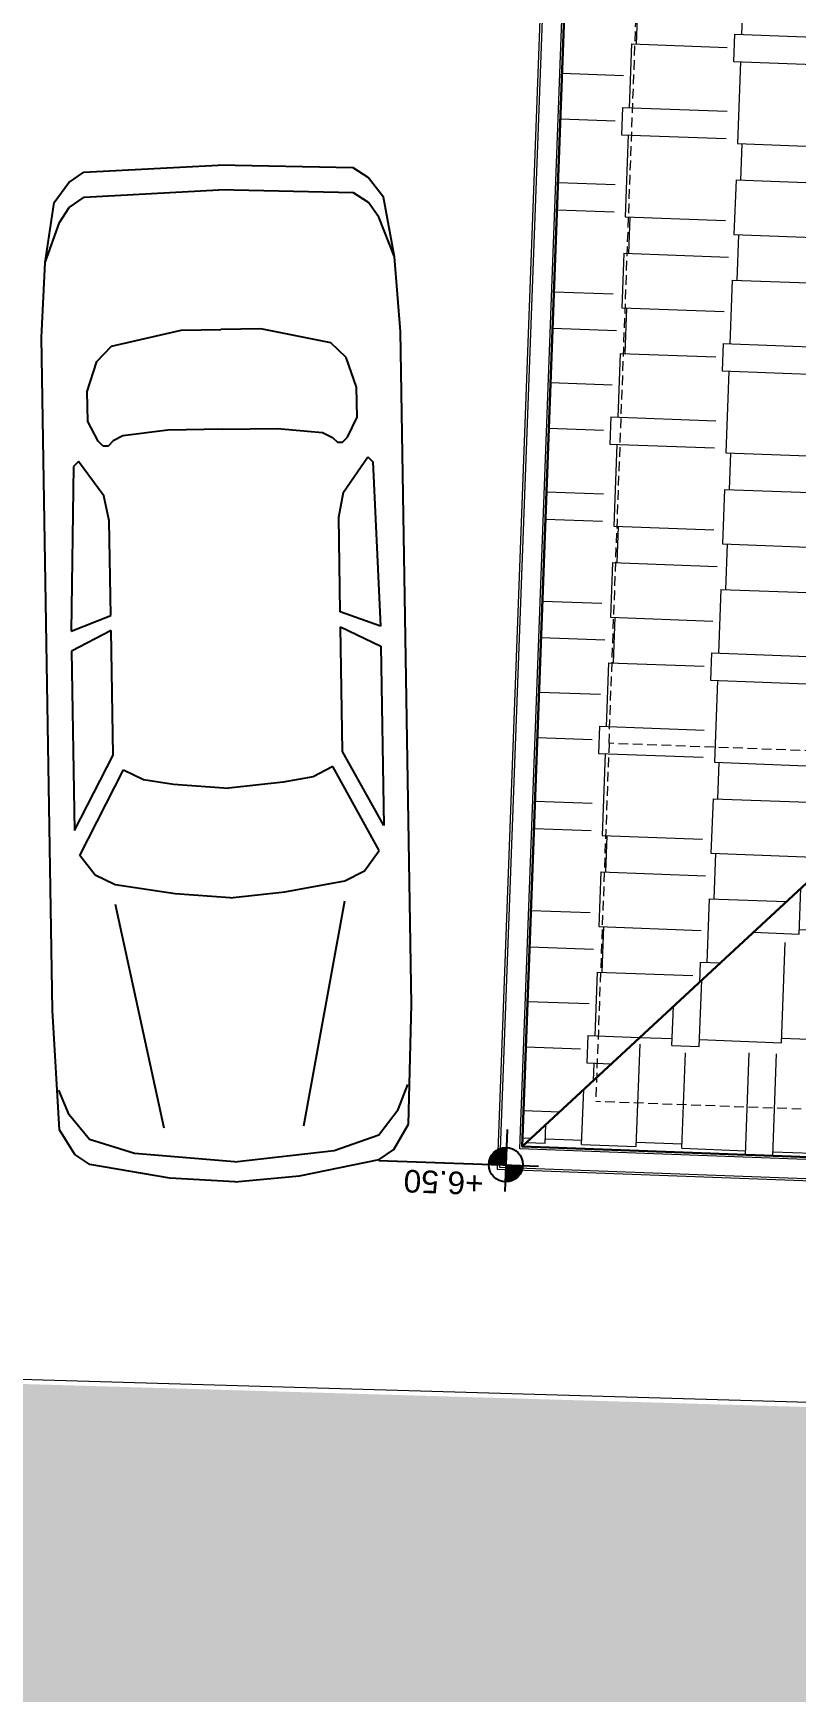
# Model space of a CAD drawing. Header units: centimetres. Extents: x 63871 to 181827, y -95930 to 42199.
# Drawn here: x 174663 to 174982, y 20620 to 21314 of the extents above; entities that cross this region are included whole.
import ezdxf

# ---------------------------------------------------------------- set-up
doc = ezdxf.new("R2010")
doc.units = ezdxf.units.CM
doc.linetypes.add('11-021_500-SatisOfisi_220512$0${ Diamond }', pattern=[12, 4, -2, 2, 2, -2])
for name, color, linetype, lineweight in [('A-FLOR-HRAL', 11, 'Continuous', 9), ('A-GLAZ', 151, 'Continuous', 9), ('A-WALL', 12, 'Continuous', 50), ('ARA SINIRLAR', 225, 'Continuous', 15), ('ARM_Pen_No__252', 8, 'Continuous', 18), ('İz DÜŞÜMÜ', 7, '11-021_500-SatisOfisi_220512$0${ Diamond }', 18), ('OLUK', 222, 'Continuous', 15), ('Çatı', 144, 'Continuous', 30)]:
    doc.layers.add(name, color=color, linetype=linetype, lineweight=lineweight)
for name, color, linetype in [('Bitirme - Duvar', 7, 'Continuous'), ('furn', 7, 'Continuous'), ('KOT', 171, 'Continuous')]:
    doc.layers.add(name, color=color, linetype=linetype)
doc.styles.add('Arial_1', font='Arial.ttf', dxfattribs={"height": 300})
doc.styles.add('MtXpl_Arial_Narrow_1', font='')
doc.styles.add('OLUŞTURULMUŞ_STİL_1', font='Arial.ttf')
doc.styles.get('MtXpl_Arial_Narrow_1').set_extended_font_data('Arial Narrow')

# ---------------------------------------------------------------- blocks, each defined once
blk = doc.blocks.new('HRD')
at = {"layer": 'ARM_Pen_No__252'}
h = blk.add_hatch(dxfattribs=at)
h.set_pattern_fill('AR-B816', color=256, scale=0.09)
h.set_pattern_definition([(0, (-39959.2, 0), (0, 18.288), []), (90, (-39959.2, 0), (-18.288, 18.288), [18.288, -18.288])])
h.paths.add_polyline_path([(154149.63, 35592.48), (154149.63, 35503.48), (154219.63, 35503.48), (154219.63, 35483.24), (154324.63, 35483.24), (154324.63, 35692.48), (154369.63, 35692.48), (154369.63, 35927.48), (154369.63, 35927.48), (154369.63, 36097.48), (154369.63, 36177.48), (154254.63, 36177.48), (153954.63, 36177.48), (153839.63, 36177.48), (153839.63, 35897.6), (153869.63, 35897.54), (153869.63, 35882.48), (154019.63, 35882.48), (154019.63, 35872.48), (154019.63, 35833.25, -0.444416), (154030.45, 35823.48, -0.444416), (154019.63, 35813.72), (154019.63, 35773.48), (153939.63, 35773.48), (153939.63, 35692.48), (154019.63, 35692.48), (154019.63, 35687.48), (154019.63, 35633.7), (154020.63, 35632.93), (154019.63, 35631.47), (154019.63, 35592.48), (154019.63, 35582.48), (153989.63, 35582.48), (153989.63, 35577.48), (153989.63, 35497.48), (153989.63, 35437.48), (153994.63, 35437.48), (154094.63, 35437.48), (154139.63, 35437.48), (154139.63, 35592.48)])
at = {"layer": 'A-FLOR-HRAL'}
for p, q in [((154389.63, 36367.48), (153819.63, 36367.48)), ((154385.63, 36363.48), (153823.63, 36363.48)), ((154385.63, 36197.48), (154385.63, 36363.48)), ((154389.63, 36197.48), (154389.63, 36367.48))]:
    blk.add_line(p, q, dxfattribs=at)
at = {"layer": 'A-GLAZ', "ltscale": 3}
for p, q in [((154369.63, 36097.48), (154389.63, 36097.48)), ((154369.63, 36092.48), (154369.63, 36097.48)), ((154369.63, 36097.48), (154369.63, 35927.48)), ((154389.63, 36092.48), (154369.63, 36092.48)), ((154379.63, 36092.48), (154379.63, 36007.48)), ((154384.63, 36007.48), (154384.63, 36092.48)), ((154384.63, 36092.48), (154384.63, 36087.48)), ((154389.63, 36097.48), (154389.63, 36092.48)), ((154389.63, 36097.48), (154389.63, 35927.48)), ((154384.63, 36087.48), (154379.63, 36087.48)), ((154382.13, 36087.48), (154382.13, 36012.48)), ((154379.63, 36017.48), (154374.63, 36017.48)), ((154374.63, 36017.48), (154374.63, 35932.48)), ((154379.63, 35932.48), (154379.63, 36017.48)), ((154379.63, 36012.48), (154374.63, 36012.48)), ((154377.13, 36012.48), (154377.13, 35937.48)), ((154379.63, 36012.48), (154384.63, 36012.48)), ((154379.63, 36007.48), (154384.63, 36007.48)), ((154389.63, 35932.48), (154369.63, 35932.48)), ((154369.63, 35932.48), (154369.63, 35927.48)), ((154379.63, 35937.48), (154374.63, 35937.48)), ((154379.63, 35932.48), (154379.63, 35937.48)), ((154389.63, 35927.48), (154389.63, 35932.48)), ((154369.63, 35927.48), (154389.63, 35927.48))]:
    blk.add_line(p, q, dxfattribs=at)
at = {"layer": 'A-WALL', "lineweight": 53}
for p, q in [((154254.63, 36197.48), (154389.63, 36197.48)), ((154389.63, 36197.48), (154389.63, 36097.48)), ((154369.63, 36177.48), (154254.63, 36177.48)), ((154369.63, 36097.48), (154369.63, 36177.48)), ((154369.63, 36097.48), (154389.63, 36097.48)), ((154369.63, 35692.48), (154369.63, 35927.48)), ((154389.63, 35927.48), (154369.63, 35927.48)), ((154389.63, 35927.48), (154389.63, 35692.48))]:
    blk.add_line(p, q, dxfattribs=at)
at = {"layer": 'A-WALL', "lineweight": 50}
for p, q in [((154389.63, 36097.48), (154369.63, 36097.48)), ((154369.63, 35927.48), (154389.63, 35927.48))]:
    blk.add_line(p, q, dxfattribs=at)
at = {"layer": 'Bitirme - Duvar', "color": 161, "linetype": 'Continuous', "lineweight": 25}
blk.add_line((154427.13, 36012.48), (154369.63, 36012.48), dxfattribs=at)
blk.add_circle((154437.36, 36012.48), 10.23, dxfattribs=at)
at = {"layer": 'İz DÜŞÜMÜ'}
blk.add_lwpolyline([(153819.63, 36347.48), (154419.63, 36347.49), (154419.63, 35292.49), (154159.63, 35292.49), (154159.63, 35357.48), (153819.63, 35357.48), (153819.63, 36347.48)], dxfattribs=at)
at = {"style": 'MtXpl_Arial_Narrow_1'}
blk.add_text('I.KAT İZ DÜŞÜMÜ', height=8.316, rotation=89.95698, dxfattribs=at).set_placement((154413.75, 36265.76))
at = {"layer": 'Bitirme - Duvar', "linetype": 'Continuous', "char_height": 10, "attachment_point": 7, "style": 'OLUŞTURULMUŞ_STİL_1'}
for s, insert, rotation in [('\\A1;170', (154394.56, 36018.32), 0), ('\\A1;P', (154443.49, 36010.16), 90)]:
    blk.add_mtext(s, dxfattribs=dict(at, insert=insert, rotation=rotation))
at = {"layer": 'Bitirme - Duvar', "linetype": 'Continuous', "insert": (154394.56, 35998.32), "char_height": 10, "width": 22.2306, "attachment_point": 7, "rotation": 0, "style": 'OLUŞTURULMUŞ_STİL_1'}
blk.add_mtext('\\A1;150', dxfattribs=at)
blk = doc.blocks.new('02PCAR03')
at = {"color": 0, "linetype": 'ByBlock'}
for p, q in [((-185, 35), (-197, 33)), ((-185, 35), (-193, 32)), ((-170, 36), (-185, 35)), ((-35, 36), (-170, 36)), ((-11, 35), (-35, 36)), ((-14, 33), (-19, 35)), ((-6, 32), (-11, 35)), ((-201, 30), (-203, 27)), ((-197, 33), (-201, 30)), ((-196, 30), (-198, 27)), ((-193, 32), (-196, 30)), ((-145, 29), (-144, 30)), ((-144, 30), (-111, 31)), ((-111, 31), (-114, 23)), ((-111, 23), (-107, 31)), ((-107, 31), (-71, 31)), ((-71, 31), (-86, 23)), ((-66, 30), (-83, 21)), ((-62, 27), (-66, 30)), ((-9, 29), (-14, 33)), ((-4, 29), (-6, 32)), ((-203, 27), (-204, 0)), ((-198, 27), (-199, 0)), ((-159, 27), (-165, 25)), ((-153, 27), (-159, 27)), ((-149, 25), (-153, 27)), ((-138, 24), (-145, 29)), ((-60, 23), (-62, 27)), ((-6, 20), (-9, 29)), ((-1, 13), (-4, 29)), ((-165, 25), (-168, 22)), ((-148, 24), (-149, 25)), ((-148, 23), (-148, 24)), ((-133, 23), (-138, 24)), ((-168, 22), (-171, 8)), ((-151, 11), (-150, 20)), ((-150, 20), (-149, 22)), ((-149, 22), (-148, 23)), ((-114, 23), (-133, 23)), ((-86, 23), (-111, 23)), ((-83, 21), (-81, 17)), ((-58, 11), (-60, 23)), ((-11, 14), (-56, 23)), ((-4, 0), (-6, 20)), ((-81, 17), (-80, 11)), ((-151, 0), (-151, 11)), ((-80, 11), (-79, 0)), ((-57, 0), (-58, 11)), ((0, 0), (-1, 13)), ((-171, 8), (-171, 0)), ((-203, -27), (-204, 0)), ((-198, -27), (-199, 0)), ((-171, -8), (-171, 0)), ((-151, 0), (-151, -11)), ((-80, -11), (-79, 0)), ((-57, 0), (-58, -11)), ((-4, 0), (-6, -20)), ((0, 0), (-1, -13)), ((-168, -22), (-171, -8)), ((-151, -11), (-150, -20)), ((-81, -17), (-80, -11)), ((-58, -11), (-60, -23)), ((-1, -13), (-4, -29)), ((-11, -14), (-56, -23)), ((-83, -21), (-81, -17)), ((-165, -25), (-168, -22)), ((-150, -20), (-149, -22)), ((-149, -22), (-148, -23)), ((-148, -23), (-148, -24)), ((-133, -23), (-138, -24)), ((-114, -23), (-133, -23)), ((-111, -31), (-114, -23)), ((-86, -23), (-111, -23)), ((-111, -23), (-107, -31)), ((-71, -31), (-86, -23)), ((-66, -30), (-83, -21)), ((-60, -23), (-62, -27)), ((-6, -20), (-9, -29)), ((-159, -27), (-165, -25)), ((-149, -25), (-153, -27)), ((-148, -24), (-149, -25)), ((-138, -24), (-145, -29)), ((-201, -30), (-203, -27)), ((-196, -30), (-198, -27)), ((-153, -27), (-159, -27)), ((-145, -29), (-144, -30)), ((-62, -27), (-66, -30)), ((-9, -29), (-14, -33)), ((-4, -29), (-6, -32)), ((-197, -33), (-201, -30)), ((-185, -35), (-197, -33)), ((-193, -32), (-196, -30)), ((-185, -35), (-193, -32)), ((-144, -30), (-111, -31)), ((-107, -31), (-71, -31)), ((-14, -33), (-19, -35)), ((-6, -32), (-11, -35)), ((-170, -36), (-185, -35)), ((-35, -36), (-170, -36)), ((-11, -35), (-35, -36))]:
    blk.add_line(p, q, dxfattribs=at)
blk = doc.blocks.new('çatı planı')
at = {"layer": 'KOT', "insert": (22.3, 10.9), "char_height": 9.45, "width": 57.6964, "attachment_point": 2, "line_spacing_factor": 0.941778, "style": 'Arial_1'}
blk.add_mtext('+6.50', dxfattribs=at)
blk.add_wipeout([(-680, -1060), (-680, 0), (0, 0), (0, -1125), (-340, -1125), (-340, -1060)]).dxf.layer = 'OLUK'
at = {"layer": 'KOT'}
h = blk.add_hatch(color=256, dxfattribs=at)
h.dxf.hatch_style = 1
h.paths.add_polyline_path([(-3.42, 4.57, 0.402561), (-10.58, -2.31), (-3.42, -2.31)])
h = blk.add_hatch(color=256, dxfattribs=at)
h.dxf.hatch_style = 1
h.paths.add_polyline_path([(3.74, -2.18, 0.009987), (3.74, -1.89), (-3.42, -1.89), (-3.42, -9.34, 0.414214)])
at = {"layer": 'Çatı', "lineweight": 15}
h = blk.add_hatch(dxfattribs=at)
h.set_pattern_fill('AR-RSHKE', color=251, scale=0.15, angle=90)
h.set_pattern_definition([(90, (-196861.627, -36377.483), (-45.72, 97.155), [22.86, -19.05, 26.67, -11.43, 34.29, -15.24]), (90, (-196863.53, -36354.623), (-45.72, 97.155), [19.05, -72.39, 15.24, -22.86]), (90, (-196858.77, -36308.903), (-45.72, 97.155), [11.43, -118.11]), (180, (-196861.627, -36377.483), (-45.72, -32.385), [43.815, -139.065]), (180, (-196861.627, -36354.623), (-45.72, -32.385), [42.8625, -140.0175]), (180, (-196861.627, -36335.573), (-45.72, -32.385), [40.005, -142.875]), (180, (-196858.77, -36308.903), (-45.72, -32.385), [43.815, -139.065]), (180, (-196858.77, -36297.473), (-45.72, -32.385), [43.815, -139.065]), (180, (-196861.627, -36263.183), (-45.72, -32.385), [41.91, -140.97])])
h.paths.add_polyline_path([(-340, -720), (-170, -890), (-170, -890), (-170, -965), (-10, -1115), (-10, -10), (-340, -340)])
h = blk.add_hatch(dxfattribs=at)
h.set_pattern_fill('AR-RSHKE', color=251, scale=0.15, angle=180)
h.set_pattern_definition([(180, (-196861.627, -36377.483), (-97.155, -45.72), [22.86, -19.05, 26.67, -11.43, 34.29, -15.24]), (180, (-196884.487, -36379.39), (-97.155, -45.72), [19.05, -72.39, 15.24, -22.86]), (180, (-196930.207, -36374.626), (-97.155, -45.72), [11.43, -118.11]), (270, (-196861.627, -36377.483), (32.385, -45.72), [43.815, -139.065]), (270, (-196884.487, -36377.483), (32.385, -45.72), [42.8625, -140.0175]), (270, (-196903.537, -36377.483), (32.385, -45.72), [40.005, -142.875]), (270, (-196930.207, -36374.626), (32.385, -45.72), [43.815, -139.065]), (270, (-196941.637, -36374.626), (32.385, -45.72), [43.815, -139.065]), (270, (-196975.927, -36377.483), (32.385, -45.72), [41.91, -140.97])])
h.paths.add_polyline_path([(-340, -340), (-10, -10), (-340, -10)])
h.paths.add_polyline_path([(-320.95, -148.91), (-320.95, -56.76), (-259.16, -56.76), (-259.16, -148.91)], flags=16)
h.paths.add_polyline_path([(-265.43, -141.73), (-265.43, -64.41), (-289.17, -64.41), (-289.17, -141.73)], flags=8)
h.paths.add_polyline_path([(-291.86, -174.71), (-250.78, -174.74), (-250.77, -159.5), (-291.84, -159.47)], flags=24)
at = {"layer": 'İz DÜŞÜMÜ'}
for p in [(-300, -30), (-40, -180)]:
    blk.add_line(p, (-40, -30), dxfattribs=at)
blk.add_lwpolyline([(-300, -1020), (-300, -960), (-40, -960), (-40, -1085), (-300, -1085), (-300, -1020), (-640, -1020), (-640, -30), (-300, -30), (-300, -180), (-40, -180), (-40, -1095)], dxfattribs=at)
at = {"layer": 'KOT'}
for p, q in [((-3.42, -16.98), (-3.42, 9.09)), ((-17.07, -1.89), (49.75, -1.89))]:
    blk.add_line(p, q, dxfattribs=at)
blk.add_circle((-3.42, -2.18), 7.17, dxfattribs=at)
at = {"layer": 'OLUK'}
for points in [[(-340, -1125), (-340, -1060), (-680, -1060), (-680, 0), (0, 0), (0, -1125)], [(-339, -1124), (-339, -1059), (-679, -1059), (-679, -1), (-1, -1), (-1, -1124)], [(-331, -1116), (-331, -1051), (-671, -1051), (-671, -9), (-9, -9), (-9, -1116)]]:
    blk.add_lwpolyline(points, close=True, dxfattribs=at)
at = {"layer": 'Çatı'}
blk.add_line((-340, -340), (-10, -10), dxfattribs=at)
blk.add_lwpolyline([(-330, -1115), (-330, -1050), (-670, -1050), (-670, -10), (-10, -10), (-10, -1115)], close=True, dxfattribs=at)
blk = doc.blocks.new('VAZİYET PLANI')
at = {"layer": 'ARM_Pen_No__252'}
h = blk.add_hatch(dxfattribs=at)
h.set_pattern_fill('AR-HBONE', color=256, scale=0.51)
h.set_pattern_definition([(45, (-177951.86, -14930.114), (0, 73.27889), [155.448, -51.816]), (135, (-177915.22, -14893.474), (7e-15, 73.27889), [155.448, -51.816])])
h.paths.add_polyline_path([(-11364.44, 6055.81), (-11305.85, 5651.04), (473.88, 5307.68), (491.37, 5707.33)])
at = {"layer": 'ARA SINIRLAR'}
blk.add_lwpolyline([(-11384.22, 6056.39), (511.41, 5709.66)], dxfattribs=at)
at = {"rotation": 177.873189238168}
blk.add_blockref('HRD', (152608.26, 36528.5), dxfattribs=at)
at = {"layer": 'furn', "linetype": 'Continuous', "xscale": 2.086125961570064, "yscale": 2.086125961570064, "zscale": 2.086125961570064, "rotation": 270.9296038315418}
blk.add_blockref('02PCAR03', (-3204.83, 5903.13), dxfattribs=at)
at = {"layer": 'OLUK', "rotation": 177.8731895439683}
blk.add_blockref('çatı planı', (-3094.99, 5908.27), dxfattribs=at)

msp = doc.modelspace()

# ---------------------------------------------------------------- block references
at = {"layer": 'OLUK'}
msp.add_blockref('VAZİYET PLANI', (177951.86, 14930.11), dxfattribs=at)

doc.saveas('drawing.dxf')
